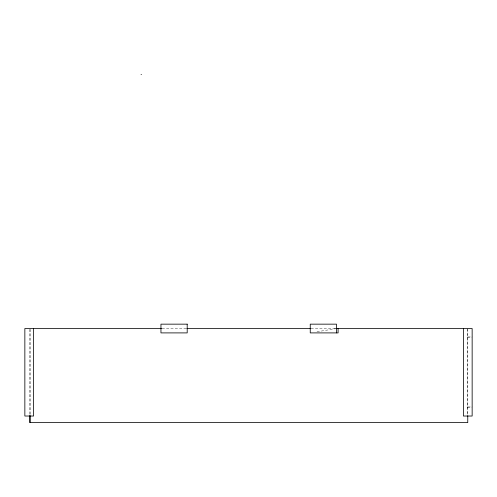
<?xml version="1.0" encoding="UTF-8"?>
<svg xmlns="http://www.w3.org/2000/svg" width="497" height="497" viewBox="0 0 497 497"><rect width="100%" height="100%" fill="white"/><g stroke="black" fill="none" stroke-linecap="round" stroke-linejoin="round"><path stroke-width="0.37" stroke-dasharray="2.48 1.86" d="M316.999 331.779L336.5 328.529M162.109 328.529L186.431 328.529M311.016 328.529L335.767 328.529M467.758 336.941L472.131 336.941M467.223 337.277L471.597 337.277M467.758 406.95L472.131 406.95M467.223 407.285L471.597 407.285M467.758 329.3L467.758 415.262M467.223 328.529L467.223 415.076M30.224 329.3L30.224 414.889M29.69 329.3L29.69 416.032"/><path stroke-width="0.75" d="M141.061 74.401L141.459 74.401M161.568 328.529L24.85 328.529L24.85 416.032L33.603 416.032L33.603 328.529M186.934 328.529L310.519 328.529M335.879 328.529L472.15 328.529L472.15 416.032L463.397 416.032L463.397 328.529M467.758 415.66L467.758 422.599L29.69 422.599L29.69 415.66M338.09 328.529L338.09 332.903L310.246 332.903L310.246 324.156L336.5 324.156L336.5 332.903M30.224 415.66L30.224 422.599M187.201 324.156L160.953 324.156L160.953 332.903L187.201 332.903L187.201 324.156"/></g></svg>
